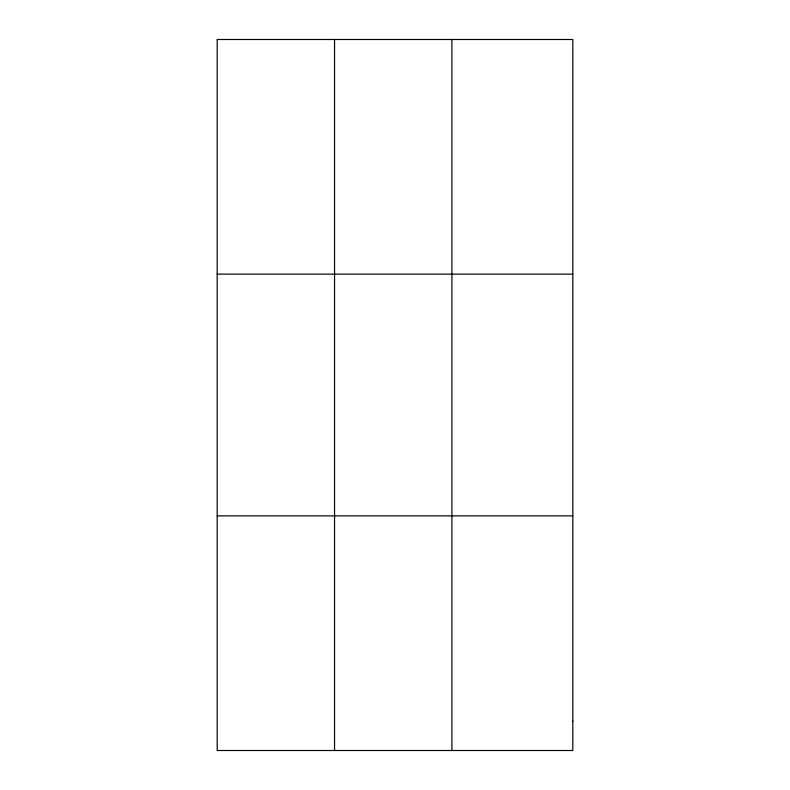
<?xml version="1.0" encoding="UTF-8"?>
<svg xmlns="http://www.w3.org/2000/svg" width="790" height="790" viewBox="0 0 790 790"><rect width="100%" height="100%" fill="white"/><g stroke="black" fill="none" stroke-linecap="round" stroke-linejoin="round"><path stroke-width="1.19" d="M334.545 750.5L334.545 39.5M451.9 750.5L451.9 39.5M217.181 274.13L572.819 274.13M217.181 515.87L572.819 515.87M572.819 721.171L572.819 750.5L217.181 750.5L217.181 39.5L572.819 39.5L572.819 721.171"/></g></svg>
